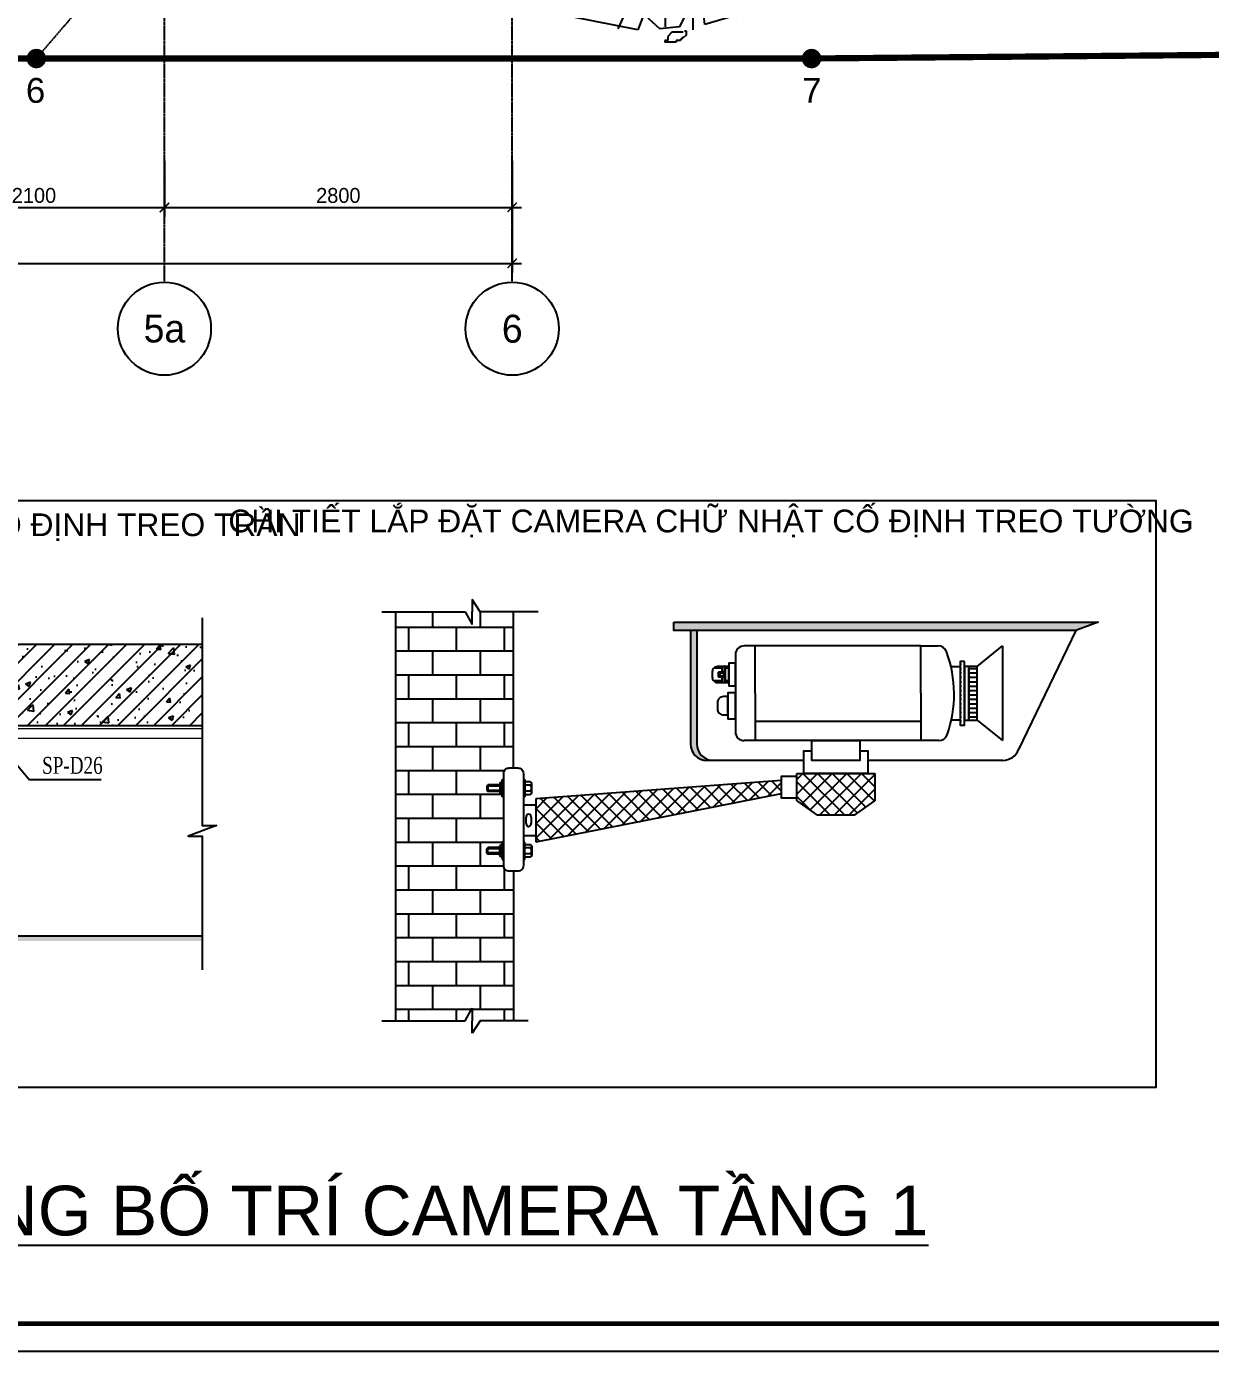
# Model space of a CAD drawing. Header units: inches. Extents: x 1721084 to 1854744, y 225101 to 488646.
# Drawn here: x 1792340 to 1801871, y 351101 to 361768 of the extents above; entities that cross this region are included whole.
import ezdxf
from ezdxf.enums import TextEntityAlignment as Align
from ezdxf.xclip import XClip

# ---------------------------------------------------------------- set-up
doc = ezdxf.new("R2010")
doc.units = ezdxf.units.IN
doc.header["$MEASUREMENT"] = 0
doc.header["$XCLIPFRAME"] = 0
for name, pattern in [('X-PL-GF$0$X-GRID-T1$0$CENTER2', [1.125, 0.75, -0.125, 0.125, -0.125]), ('X-PL-GF$0$X-PL-GF$0$DASHDOTX2', [2, 1, -0.5, 0, -0.5]), ('X-PL-GF$0$X-PL-GF$0$DASHED', [0.75, 0.5, -0.25])]:
    doc.linetypes.add(name, pattern=pattern)
for name, color, linetype in [('3', 50, 'Continuous'), ('A-ANNO-DIM 100', 252, 'Continuous'), ('CAMERA', 2, 'Continuous'), ('KT', 1, 'Continuous'), ('LINE', 1, 'Continuous'), ('PCCC', 11, 'Continuous'), ('TEXT', 9, 'Continuous'), ('VALVE', 1, 'Continuous'), ('X-PL-GF$0$X-GRID-T1$0$A-ANNO-DIM 75', 2, 'Continuous'), ('X-PL-GF$0$X-GRID-T1$0$A-GRID', 9, 'X-PL-GF$0$X-GRID-T1$0$CENTER2'), ('X-PL-GF$0$X-GRID-T1$0$A-GRID-SYMB', 5, 'Continuous'), ('X-PL-GF$0$X-PL-GF$0$A-LAND-TREE', 250, 'Continuous'), ('X-PL-GF$0$X-PL-GF$0$A-XREF', 250, 'Continuous'), ('X-PL-GF$0$X-PL-GF$0$B-RanhHienTrang', 250, 'Continuous')]:
    doc.layers.add(name, color=color, linetype=linetype)
doc.layers.add('Dim', color=7, linetype='Continuous', lineweight=15)
doc.layers.add('X-PL-GF$0$X-PL-GF$0$B-SoHieuDiem', color=250, linetype='Continuous', plot=False)
doc.layers.add('X-PL-GF$0$X-PL-GF$0$B-SoHieuDiem1', color=250, linetype='Continuous', plot=False)
doc.styles.add('1', font='vhavan.ttf')
doc.styles.add('ARIAL', font='arial.ttf')
doc.styles.add('CH', font='vntimeh.shx', dxfattribs={"width": 0.75})
doc.styles.add('X-PL-GF$0$X-GRID-T1$0$HDUNGARC', font='vn_vni.shx')
doc.styles.add('X-PL-GF$0$X-GRID-T1$0$SYMBTEXT', font='VAVON_.TTF')
doc.styles.add('X-PL-GF$0$X-PL-GF$0$VHELVEB', font='VHELVEB0.TTF')
doc.dimstyles.new('X-PL-GF$0$X-GRID-T1$0$DIM-75', dxfattribs={"dimscale": 75, "dimtxt": 1.6, "dimasz": 1, "dimexe": 1, "dimexo": 1, "dimgap": 0.5, "dimtad": 1, "dimdec": 0, "dimzin": 0, "dimdsep": 46, "dimtxsty": 'X-PL-GF$0$X-GRID-T1$0$HDUNGARC', "dimblk": 'X-PL-GF$0$X-GRID-T1$0$_ArchTick', "dimcen": 2, "dimdle": 1, "dimclrd": 256, "dimclre": 9, "dimclrt": 3, "dimadec": 0, "dimazin": 0, "dimtfac": 1, "dimtdec": 0, "dimtix": 1, "dimtmove": 2, "dimatfit": 2, "dimfxl": 1, "dimtolj": 1, "dimtzin": 0, "dimarcsym": 2})
pattern_1 = [(180, (-229870.806, 102884.97), (0, 35.370388), [169.77786, -21.222233, 3.53704, -21.222233, 3.53704, -21.222233])]

# ---------------------------------------------------------------- blocks, each defined once
blk = doc.blocks.new('X-PL-GF$0$X-GRID-T1$0$_ArchTick')
at = {"color": 0, "linetype": 'ByBlock', "const_width": 0.15}
blk.add_lwpolyline([(-0.5, -0.48), (0.5, 0.52)], dxfattribs=at)
blk = doc.blocks.new('*D257')
at = {"layer": 'Defpoints', "color": 0, "transparency": 16777216}
for p in [(20700, -3750), (22800, -3750), (22800, -4200)]:
    blk.add_point(p, dxfattribs=at)
at = {"layer": 'X-PL-GF$0$X-GRID-T1$0$A-ANNO-DIM 75', "color": 9, "lineweight": -2, "transparency": 16777216}
for p, q in [((20700, -3825), (20700, -4275)), ((22800, -3825), (22800, -4275))]:
    blk.add_line(p, q, dxfattribs=at)
at = {"layer": 'X-PL-GF$0$X-GRID-T1$0$A-ANNO-DIM 75', "lineweight": -2, "transparency": 16777216}
blk.add_line((20625, -4200), (22875, -4200), dxfattribs=at)
at = {"layer": 'X-PL-GF$0$X-GRID-T1$0$A-ANNO-DIM 75', "lineweight": -2, "transparency": 16777216, "xscale": 75, "yscale": 75, "zscale": 75, "rotation": 180}
blk.add_blockref('X-PL-GF$0$X-GRID-T1$0$_ArchTick', (20700, -4200), dxfattribs=at)
at = {"layer": 'X-PL-GF$0$X-GRID-T1$0$A-ANNO-DIM 75', "lineweight": -2, "transparency": 16777216, "xscale": 75, "yscale": 75, "zscale": 75}
blk.add_blockref('X-PL-GF$0$X-GRID-T1$0$_ArchTick', (22800, -4200), dxfattribs=at)
at = {"layer": 'X-PL-GF$0$X-GRID-T1$0$A-ANNO-DIM 75', "color": 3, "transparency": 16777216, "insert": (21750, -4103), "char_height": 120, "attachment_point": 5, "style": 'X-PL-GF$0$X-GRID-T1$0$HDUNGARC'}
blk.add_mtext('\\A1;2100', dxfattribs=at)
blk = doc.blocks.new('*D258')
at = {"layer": 'Defpoints', "color": 0, "transparency": 16777216}
for p in [(0, -3750), (25600, -3750), (25600, -4650)]:
    blk.add_point(p, dxfattribs=at)
at = {"layer": 'X-PL-GF$0$X-GRID-T1$0$A-ANNO-DIM 75', "color": 9, "lineweight": -2, "transparency": 16777216}
for p, q in [((0, -3825), (0, -4725)), ((25600, -3825), (25600, -4725))]:
    blk.add_line(p, q, dxfattribs=at)
at = {"layer": 'X-PL-GF$0$X-GRID-T1$0$A-ANNO-DIM 75', "lineweight": -2, "transparency": 16777216}
blk.add_line((-75, -4650), (25675, -4650), dxfattribs=at)
at = {"layer": 'X-PL-GF$0$X-GRID-T1$0$A-ANNO-DIM 75', "lineweight": -2, "transparency": 16777216, "xscale": 75, "yscale": 75, "zscale": 75, "rotation": 180}
blk.add_blockref('X-PL-GF$0$X-GRID-T1$0$_ArchTick', (0, -4650), dxfattribs=at)
at = {"layer": 'X-PL-GF$0$X-GRID-T1$0$A-ANNO-DIM 75', "lineweight": -2, "transparency": 16777216, "xscale": 75, "yscale": 75, "zscale": 75}
blk.add_blockref('X-PL-GF$0$X-GRID-T1$0$_ArchTick', (25600, -4650), dxfattribs=at)
at = {"layer": 'X-PL-GF$0$X-GRID-T1$0$A-ANNO-DIM 75', "color": 3, "transparency": 16777216, "insert": (12800, -4553), "char_height": 120, "attachment_point": 5, "style": 'X-PL-GF$0$X-GRID-T1$0$HDUNGARC'}
blk.add_mtext('\\A1;25600', dxfattribs=at)
blk = doc.blocks.new('X-PL-GF$0$X-GRID-T1$0$SYMB-GRID')
blk.add_circle((0, 0), 5)
at = {"color": 2, "style": 'X-PL-GF$0$X-GRID-T1$0$SYMBTEXT', "flags": 4}
blk.add_attdef('NUM', text='', height=3, dxfattribs=at).set_placement((0, 0), align=Align.MIDDLE)
blk = doc.blocks.new('*D269')
at = {"layer": 'Defpoints', "color": 0, "transparency": 16777216}
for p in [(22800, -3750), (25600, -3750), (25600, -4200)]:
    blk.add_point(p, dxfattribs=at)
at = {"layer": 'X-PL-GF$0$X-GRID-T1$0$A-ANNO-DIM 75', "color": 9, "lineweight": -2, "transparency": 16777216}
for p, q in [((22800, -3825), (22800, -4275)), ((25600, -3825), (25600, -4275))]:
    blk.add_line(p, q, dxfattribs=at)
at = {"layer": 'X-PL-GF$0$X-GRID-T1$0$A-ANNO-DIM 75', "lineweight": -2, "transparency": 16777216}
blk.add_line((22725, -4200), (25675, -4200), dxfattribs=at)
at = {"layer": 'X-PL-GF$0$X-GRID-T1$0$A-ANNO-DIM 75', "lineweight": -2, "transparency": 16777216, "xscale": 75, "yscale": 75, "zscale": 75, "rotation": 180}
blk.add_blockref('X-PL-GF$0$X-GRID-T1$0$_ArchTick', (22800, -4200), dxfattribs=at)
at = {"layer": 'X-PL-GF$0$X-GRID-T1$0$A-ANNO-DIM 75', "lineweight": -2, "transparency": 16777216, "xscale": 75, "yscale": 75, "zscale": 75}
blk.add_blockref('X-PL-GF$0$X-GRID-T1$0$_ArchTick', (25600, -4200), dxfattribs=at)
at = {"layer": 'X-PL-GF$0$X-GRID-T1$0$A-ANNO-DIM 75', "color": 3, "transparency": 16777216, "insert": (24200, -4103), "char_height": 120, "attachment_point": 5, "style": 'X-PL-GF$0$X-GRID-T1$0$HDUNGARC'}
blk.add_mtext('\\A1;2800', dxfattribs=at)
blk = doc.blocks.new('X-PL-GF$0$X-PL-GF$0$RANH DAT')
at = {"color": 4, "linetype": 'X-PL-GF$0$X-PL-GF$0$DASHED', "ltscale": 7}
blk.add_line((-17867, -102), (-5126, 14735), dxfattribs=at)
at = {"color": 20, "linetype": 'X-PL-GF$0$X-PL-GF$0$DASHDOTX2', "ltscale": 4, "const_width": 50}
blk.add_lwpolyline([(-11627, -102), (-11627, -102), (0, 0), (992, 14374), (-5111, 14734), (-10634, 15060), (-41580, 16886), (-41828, -102), (-17867, -102), (-11627, -102)], dxfattribs=at)
at = {"layer": 'X-PL-GF$0$X-PL-GF$0$B-SoHieuDiem1', "const_width": 78.4}
for points in [[(-17906, -100, 1), (-17828, -105, 1)], [(-11666, -100, 1), (-11588, -105, 1)]]:
    blk.add_lwpolyline(points, format="xyb", close=True, dxfattribs=at)
at = {"layer": 'X-PL-GF$0$X-PL-GF$0$B-SoHieuDiem', "style": 'X-PL-GF$0$X-PL-GF$0$VHELVEB'}
for s, p in [('6', (-17951, -459)), ('7', (-11702, -459))]:
    blk.add_text(s, height=200, dxfattribs=at).set_placement(p)
blk = doc.blocks.new('X-PL-GF$0$X-PL-GF$0$TREE56')
for p, q in [((-44.7, 1469.7), (-113.1, 1792.8)), ((-25.7, 1621.7), (-67.5, 1789)), ((-14.3, 1462.1), (12.3, 1808)), ((84.4, 1655.9), (145.2, 1785.2)), ((-303, 1481.1), (-424.5, 1750.9)), ((-409.3, 1674.9), (-238.4, 1747.1)), ((-94.1, 1203.6), (-306.8, 1747.1)), ((-268.8, 1519.1), (-265, 1750.9)), ((-238.4, 1747.1), (92, 1769.9)), ((92, 1769.9), (194.6, 1693.9)), ((-618.7, 1716.5), (-630.9, 1708.4)), ((-630.9, 1680), (-630.9, 1708.4)), ((-618.7, 1716.5), (-614.7, 1712.5)), ((-614.7, 1712.5), (-610.6, 1712.5)), ((-610.6, 1712.5), (-610.6, 1708.4)), ((-610.6, 1708.4), (-606.5, 1708.4)), ((-606.5, 1708.4), (-602.5, 1704.4)), ((-602.5, 1704.4), (-598.4, 1704.4)), ((-598.4, 1704.4), (-598.4, 1700.3)), ((-598.4, 1700.3), (-594.4, 1696.3)), ((-594.4, 1696.3), (-590.3, 1696.3)), ((-590.3, 1696.3), (-590.3, 1680)), ((8.5, 1329.1), (217.4, 1735.7)), ((194.6, 1693.9), (247.8, 1720.5)), ((209.8, 1481.1), (304.8, 1709.1)), ((247.8, 1720.5), (464.3, 1553.3)), ((-634.9, 1680), (-630.9, 1680)), ((-634.9, 1655.7), (-634.9, 1680)), ((-630.9, 1655.7), (-634.9, 1655.7)), ((-630.9, 1631.3), (-630.9, 1655.7)), ((-594.4, 1651.6), (-598.4, 1643.5)), ((-590.3, 1680), (-594.4, 1676)), ((-594.4, 1676), (-594.4, 1651.6)), ((-576.5, 1625.5), (-409.3, 1674.9)), ((84.4, 1458.3), (84.4, 1655.9)), ((-678.3, 1613.7), (-690.5, 1601.6)), ((-690.5, 1601.6), (-690.5, 1589.4)), ((-645.8, 1613.7), (-678.3, 1613.7)), ((-637.7, 1605.6), (-645.8, 1597.5)), ((-641.8, 1617.8), (-637.7, 1617.8)), ((-637.7, 1617.8), (-637.7, 1605.6)), ((-622.8, 1631.3), (-630.9, 1631.3)), ((-622.8, 1627.3), (-622.8, 1631.3)), ((-610.6, 1627.3), (-622.8, 1627.3)), ((-602.5, 1631.3), (-610.6, 1631.3)), ((-610.6, 1631.3), (-610.6, 1627.3)), ((-598.4, 1643.5), (-602.5, 1635.4)), ((-602.5, 1635.4), (-602.5, 1631.3)), ((-568.9, 1576.1), (-576.5, 1625.5)), ((-538.5, 1511.5), (-557.5, 1606.5)), ((-526.2, 1602.4), (-535.9, 1602.4)), ((-535.9, 1602.4), (-535.9, 1597.5)), ((-511.6, 1631.6), (-526.2, 1617)), ((-526.2, 1617), (-526.2, 1602.4)), ((-472.6, 1631.6), (-511.6, 1631.6)), ((-482.4, 1602.4), (-497, 1602.4)), ((-497, 1602.4), (-497, 1597.5)), ((-477.5, 1607.3), (-482.4, 1607.3)), ((-482.4, 1607.3), (-482.4, 1602.4)), ((-472.6, 1612.1), (-477.5, 1612.1)), ((-477.5, 1612.1), (-477.5, 1607.3)), ((-462.9, 1621.9), (-472.6, 1612.1)), ((-467.8, 1636.5), (-462.9, 1636.5)), ((-462.9, 1636.5), (-462.9, 1621.9)), ((38.9, 1405.1), (-25.7, 1621.7)), ((130, 1256.9), (422.5, 1636.9)), ((297.2, 1579.9), (376.9, 1644.5)), ((503.5, 1610.5), (491.4, 1602.4)), ((491.4, 1574), (491.4, 1602.4)), ((503.5, 1610.5), (507.6, 1606.4)), ((507.6, 1606.4), (511.7, 1606.4)), ((511.7, 1606.4), (511.7, 1602.4)), ((511.7, 1602.4), (515.7, 1602.4)), ((515.7, 1602.4), (519.8, 1598.3)), ((-690.5, 1589.4), (-698.6, 1589.4)), ((-698.6, 1589.4), (-698.6, 1585.3)), ((-666.1, 1585.3), (-698.6, 1585.3)), ((-698, 1462.1), (-648.6, 1572.3)), ((-654, 1589.4), (-666.1, 1589.4)), ((-666.1, 1589.4), (-666.1, 1585.3)), ((-654, 1593.5), (-654, 1589.4)), ((-649.9, 1593.5), (-654, 1593.5)), ((-649.9, 1597.5), (-649.9, 1593.5)), ((-645.8, 1597.5), (-649.9, 1597.5)), ((-648.6, 1572.3), (-595.5, 1545.7)), ((-595.5, 1545.7), (-568.9, 1576.1)), ((-497, 1597.5), (-535.9, 1597.5)), ((107.2, 1344.3), (403.5, 1560.9)), ((232.6, 1530.5), (297.2, 1579.9)), ((487.3, 1574), (491.4, 1574)), ((487.3, 1549.6), (487.3, 1574)), ((519.8, 1598.3), (523.8, 1598.3)), ((523.8, 1598.3), (523.8, 1594.2)), ((523.8, 1594.2), (527.9, 1590.2)), ((527.9, 1590.2), (531.9, 1590.2)), ((531.9, 1574), (527.9, 1569.9)), ((527.9, 1569.9), (527.9, 1545.6)), ((531.9, 1590.2), (531.9, 1574)), ((-530.9, 1253.1), (-751.2, 1522.9)), ((-447.3, 1313.9), (-538.5, 1511.5)), ((-215.6, 1268.3), (-268.8, 1519.1)), ((464.3, 1553.3), (445.3, 1507.7)), ((491.4, 1549.6), (487.3, 1549.6)), ((491.4, 1525.3), (491.4, 1549.6)), ((499.5, 1525.3), (491.4, 1525.3)), ((499.5, 1521.2), (499.5, 1525.3)), ((511.7, 1521.2), (499.5, 1521.2)), ((511.7, 1525.3), (511.7, 1521.2)), ((519.8, 1525.3), (511.7, 1525.3)), ((523.8, 1537.4), (519.8, 1529.3)), ((519.8, 1529.3), (519.8, 1525.3)), ((527.9, 1545.6), (523.8, 1537.4)), ((550.5, 1530.5), (535.9, 1515.9)), ((535.9, 1515.9), (535.9, 1501.3)), ((589.4, 1530.5), (550.5, 1530.5)), ((584.6, 1511.1), (584.6, 1506.2)), ((589.4, 1511.1), (584.6, 1511.1)), ((599.2, 1520.8), (589.4, 1511.1)), ((594.3, 1535.4), (599.2, 1535.4)), ((599.2, 1535.4), (599.2, 1520.8)), ((-246, 1408.9), (-303, 1481.1)), ((-6.7, 1401.3), (-44.7, 1469.7)), ((152.8, 1378.5), (209.8, 1481.1)), ((445.3, 1507.7), (475.7, 1465.9)), ((475.7, 1465.9), (551.6, 1477.3)), ((526.2, 1501.3), (526.2, 1496.5)), ((535.9, 1501.3), (526.2, 1501.3)), ((565.1, 1496.5), (526.2, 1496.5)), ((551.6, 1477.3), (582, 1405.1)), ((565.1, 1501.3), (565.1, 1496.5)), ((579.7, 1501.3), (565.1, 1501.3)), ((579.7, 1506.2), (579.7, 1501.3)), ((584.6, 1506.2), (579.7, 1506.2)), ((-819.6, 1363.3), (-698, 1462.1)), ((-2.9, 1306.3), (-14.3, 1462.1)), ((502, 1451), (487.4, 1441.2)), ((487.4, 1407.1), (487.4, 1441.2)), ((502, 1451), (506.8, 1446.1)), ((506.8, 1446.1), (511.7, 1446.1)), ((511.7, 1446.1), (511.7, 1441.2)), ((511.7, 1441.2), (516.6, 1441.2)), ((516.6, 1441.2), (521.4, 1436.4)), ((521.4, 1436.4), (526.3, 1436.4)), ((526.3, 1436.4), (526.3, 1431.5)), ((526.3, 1431.5), (531.2, 1426.6)), ((531.2, 1426.6), (536, 1426.6)), ((536, 1426.6), (536, 1407.1)), ((-10.5, 1123.8), (130, 1397.5)), ((482.5, 1407.1), (487.4, 1407.1)), ((482.5, 1377.9), (482.5, 1407.1)), ((487.4, 1377.9), (482.5, 1377.9)), ((487.4, 1348.7), (487.4, 1377.9)), ((531.2, 1373.1), (526.3, 1363.3)), ((536, 1407.1), (531.2, 1402.3)), ((531.2, 1402.3), (531.2, 1373.1)), ((582, 1405.1), (677, 1260.7)), ((-891.7, 1222.6), (-819.6, 1363.3)), ((-276.4, 1310.1), (-299.2, 1367.1)), ((-40.9, 1165.6), (8.5, 1329.1)), ((-29.5, 1184.6), (107.2, 1344.3)), ((497.1, 1348.7), (487.4, 1348.7)), ((497.1, 1343.8), (497.1, 1348.7)), ((511.7, 1343.8), (497.1, 1343.8)), ((511.7, 1348.7), (511.7, 1343.8)), ((521.4, 1348.7), (511.7, 1348.7)), ((526.3, 1363.3), (521.4, 1353.6)), ((521.4, 1353.6), (521.4, 1348.7)), ((-641, 1123.8), (-891.7, 1310.1)), ((-371.4, 1074.4), (-447.3, 1313.9)), ((-215.6, 1256.9), (-276.4, 1310.1)), ((365.5, 1112.4), (665.6, 1302.5)), ((-785.4, 1192.2), (-922.1, 1253.1)), ((-401.7, 1154.2), (-530.9, 1253.1)), ((-147.3, 1150.4), (-215.6, 1268.3)), ((4.7, 1158), (130, 1256.9)), ((677, 1260.7), (707.4, 1237.8)), ((696, 1241.6), (680.8, 1207.4)), ((-796.8, 1112.4), (-933.5, 1196)), ((-876.5, 1192.2), (-891.7, 1222.6)), ((-887.9, 1158), (-876.5, 1192.2)), ((-724.6, 1173.2), (-785.4, 1192.2)), ((680.8, 1207.4), (726.4, 1161.8)), ((-929.7, 1142.8), (-887.9, 1158)), ((-341, 1127.6), (-401.7, 1154.2)), ((-162.4, 990.8), (-40.9, 1165.6)), ((-128.3, 1116.2), (-147.3, 1150.4)), ((726.4, 1161.8), (756.8, 945.2)), ((-925.9, 1074.4), (-929.7, 1142.8)), ((-504.3, 1013.6), (-796.8, 1112.4)), ((-557.5, 1002.2), (-641, 1123.8)), ((-268.8, 979.4), (-341, 1127.6)), ((-162.4, 933.8), (-10.5, 1123.8)), ((19.9, 952.8), (365.5, 1112.4)), ((-971.5, 888.2), (-925.9, 1074.4)), ((-906.9, 1047.8), (-971.5, 1055.4)), ((-751.2, 1063), (-891.7, 1013.6)), ((-303, 968), (-371.4, 1074.4)), ((437.7, 1089.6), (502.3, 1055.4)), ((502.3, 1055.4), (760.6, 1078.2)), ((-891.7, 1013.6), (-963.9, 1002.2)), ((-656.2, 1047.8), (-906.9, 1047.8)), ((-428.3, 960.4), (-504.3, 1013.6)), ((-553.7, 956.6), (-557.5, 1002.2)), ((80.6, 964.2), (145.2, 952.8)), ((585.8, 926.2), (775.7, 964.2)), ((-618.3, 895.8), (-979.1, 914.8)), ((-56.1, 819.8), (-40.9, 914.8)), ((-40.9, 914.8), (19.9, 952.8)), ((145.2, 952.8), (145.2, 899.6)), ((521.3, 892), (585.8, 926.2)), ((756.8, 945.2), (756.8, 888.2)), ((-937.3, 724.8), (-971.5, 888.2)), ((-212.2, 869.6), (-185.6, 831.6)), ((145.2, 899.6), (206, 911)), ((206, 911), (551.6, 880.6)), ((338.9, 888.2), (376.9, 842.6)), ((551.6, 880.6), (779.5, 838.8)), ((756.8, 888.2), (730.2, 861.6)), ((-675.2, 861.6), (-971.5, 762.8)), ((-785.4, 823.6), (-831, 778)), ((-185.6, 831.6), (-159, 846.8)), ((-159, 846.8), (-159, 793.5)), ((376.9, 842.6), (753, 770.4)), ((730.2, 861.6), (745.4, 812.2)), ((-831, 778), (-956.3, 667.7)), ((-159, 793.5), (-181.8, 782.1)), ((-181.8, 782.1), (-166.6, 744.1)), ((-132.1, 781.8), (-147.3, 732.4)), ((764.4, 812.2), (699.8, 606.9)), ((745.4, 812.2), (764.4, 812.2)), ((-166.6, 744.1), (-128.6, 744.1)), ((-128.6, 744.1), (-159, 717.5)), ((-937.3, 667.7), (-937.3, 724.8)), ((-159, 717.5), (-181.8, 687.1)), ((-181.8, 687.1), (-162.8, 671.9)), ((-143.5, 686.7), (-135.9, 641.1)), ((-910.7, 663.9), (-937.3, 667.7)), ((-880.3, 656.3), (-910.7, 663.9)), ((-876.5, 606.9), (-880.3, 656.3)), ((-652.4, 648.7), (-831, 591.7)), ((-546.1, 652.5), (-652.4, 648.7)), ((-511.9, 675.3), (-568.9, 367.5)), ((-162.8, 671.9), (-140, 671.9)), ((-135.9, 641.1), (-71.3, 652.5)), ((-71.3, 652.5), (-105.5, 629.7)), ((-90.3, 641.1), (-52.3, 378.9)), ((-14.3, 629.7), (50.3, 652.5)), ((50.3, 652.5), (646.6, 466.3)), ((-986.1, 570.7), (-986.1, 595.1)), ((-986.1, 595.1), (-982, 595.1)), ((-969.8, 631.6), (-982, 623.5)), ((-982, 595.1), (-982, 623.5)), ((-969.8, 631.6), (-965.8, 627.5)), ((-965.8, 627.5), (-961.7, 627.5)), ((-961.7, 627.5), (-961.7, 623.5)), ((-961.7, 623.5), (-957.7, 623.5)), ((-957.7, 623.5), (-953.6, 619.4)), ((-953.6, 619.4), (-949.6, 619.4)), ((-949.6, 619.4), (-949.6, 615.3)), ((-949.6, 615.3), (-945.5, 611.3)), ((-945.5, 611.3), (-941.5, 611.3)), ((-941.5, 595.1), (-945.5, 591)), ((-941.5, 611.3), (-941.5, 595.1)), ((-903.1, 542.3), (-876.5, 606.9)), ((-105.5, 629.7), (-63.7, 375.1)), ((-71.3, 557.5), (-71.3, 622.1)), ((-71.3, 622.1), (-33.3, 618.3)), ((-33.3, 618.3), (92, 458.7)), ((-33.3, 614.5), (-6.7, 546.1)), ((699.8, 606.9), (654.2, 591.7)), ((-982, 570.7), (-986.1, 570.7)), ((-982, 546.4), (-982, 570.7)), ((-949.6, 558.5), (-953.6, 550.4)), ((-953.6, 550.4), (-953.6, 546.4)), ((-945.5, 566.6), (-949.6, 558.5)), ((-945.5, 591), (-945.5, 566.6)), ((-831, 591.7), (-918.3, 557.5)), ((654.2, 591.7), (639, 546.1)), ((702.5, 562.3), (694.4, 562.3)), ((694.4, 562.3), (694.4, 558.3)), ((726.9, 558.3), (694.4, 558.3)), ((714.7, 586.7), (702.5, 574.5)), ((702.5, 574.5), (702.5, 562.3)), ((747.1, 586.7), (714.7, 586.7)), ((739, 562.3), (726.9, 562.3)), ((726.9, 562.3), (726.9, 558.3)), ((743.1, 566.4), (739, 566.4)), ((739, 566.4), (739, 562.3)), ((747.1, 570.5), (743.1, 570.5)), ((743.1, 570.5), (743.1, 566.4)), ((755.3, 578.6), (747.1, 570.5)), ((751.2, 590.7), (755.3, 590.7)), ((755.3, 590.7), (755.3, 578.6)), ((-973.9, 546.4), (-982, 546.4)), ((-973.9, 542.3), (-973.9, 546.4)), ((-961.7, 542.3), (-973.9, 542.3)), ((-953.6, 546.4), (-961.7, 546.4)), ((-961.7, 546.4), (-961.7, 542.3)), ((-823.4, 447.3), (-903.1, 542.3)), ((-538.5, 530.9), (-720.8, 280.1)), ((-6.7, 546.1), (73.1, 348.5)), ((392.1, 546.1), (384.5, 508.1)), ((384.5, 508.1), (452.9, 458.7)), ((684.6, 523.3), (540.2, 356.1)), ((639, 546.1), (684.6, 523.3)), ((92, 458.7), (160.4, 409.3)), ((452.9, 458.7), (578.2, 321.9)), ((-781.6, 344.7), (-823.4, 447.3)), ((-591.7, 447.3), (-815.8, 268.7)), ((-63.7, 375.1), (-215.6, 40.6)), ((-52.3, 378.9), (-52.3, 48.2)), ((130, 405.5), (156.6, 196.5)), ((160.4, 409.3), (392.1, 185)), ((-679, 272.5), (-781.6, 344.7)), ((46.5, 325.7), (42.7, 36.8)), ((73.1, 344.7), (46.5, 325.7)), ((73.1, 348.5), (164.2, 86.2)), ((540.2, 356.1), (502.3, 283.9)), ((502.3, 283.9), (403.5, 207.9)), ((361.7, 238.3), (342.7, 200.3)), ((403.5, 207.9), (361.7, 238.3)), ((156.6, 196.5), (221.2, 78.6)), ((342.7, 200.3), (346.5, 169.8)), ((-375.2, 82.4), (-477.7, 162.2)), ((346.5, 169.8), (342.7, 131.8)), ((-124.5, 97.6), (-147.3, 36.8)), ((-109.3, 74.8), (-124.5, 97.6)), ((61.7, 131.8), (12.3, 78.6)), ((84.4, 112.8), (61.7, 131.8)), ((80.6, 86.2), (99.6, 101.4)), ((342.7, 131.8), (84.4, 55.8)), ((99.6, 101.4), (84.4, 112.8)), ((-147.3, 36.8), (-375.2, 82.4)), ((-71.3, 40.6), (-109.3, 74.8)), ((-2.9, 48.2), (-71.3, 40.6)), ((12.3, 78.6), (-2.9, 48.2)), ((84.4, 55.8), (80.6, 86.2)), ((-53.5, 0), (-53.5, -4.9)), ((-43.8, 0), (-53.5, 0)), ((-29.2, 29.2), (-43.8, 14.6)), ((-43.8, 14.6), (-43.8, 0)), ((9.7, 29.2), (-29.2, 29.2)), ((-14.6, 0), (-14.6, -4.9)), ((0, 0), (-14.6, 0)), ((0, 4.9), (0, 0)), ((4.9, 4.9), (0, 4.9)), ((4.9, 9.7), (4.9, 4.9)), ((9.7, 9.7), (4.9, 9.7)), ((19.5, 19.5), (9.7, 9.7)), ((14.6, 34.1), (19.5, 34.1)), ((19.5, 34.1), (19.5, 19.5)), ((-14.6, -4.9), (-53.5, -4.9))]:
    blk.add_line(p, q)
for points in [[(-166.2, 895.8, 16, 16, 0), (-177.6, 1017.4, 16, 16, 0), (-139.7, 1085.8, 16, 12.8, 0), (-116.9, 1146.6, 12.8, 9.6, 0), (-101.7, 1196, 9.6, 9.6, 0), (-86.5, 1279.7, 9.6, 9.6, 0)], [(-204.2, 861.6, 16, 16, 0), (-272.6, 956.6, 16, 16, 0), (-223.2, 952.8, 16, 16, 0), (-200.4, 918.6, 16, 16, 0), (-219.4, 895.8, 16, 16, 0), (-234.6, 937.6, 16, 16, 0), (-299.2, 994.6, 9.6, 9.6, 0), (-386.6, 968, 16, 16, 0), (-462.5, 933.8, 22.4, 22.4, 0), (-546.1, 945.2, 22.4, 22.4, 0), (-565.1, 933.8, 12.8, 12.8, 0), (-648.6, 869.2, 12.8, 12.8, 0), (-686.6, 865.4, 12.8, 12.8, 0), (-793, 854, 12.8, 12.8, 0), (-868.9, 865.4, 12.8, 12.8, 0), (-918.3, 876.8, 12.8, 12.8, 0), (-941.1, 861.6, 12.8, 12.8, 0), (-906.9, 861.6, 12.8, 12.8, 0), (-925.9, 823.6, 12.8, 12.8, 0)], [(-170, 869.2, 22.4, 22.4, 0), (-261.2, 827.4, 22.4, 22.4, 0), (-276.4, 842.6, 9.6, 9.6, 0), (-382.8, 812.2, 9.6, 9.6, 0), (-375.2, 781.8, 9.6, 9.6, 0), (-348.6, 740, 9.6, 9.6, 0), (-360, 705.7, 9.6, 9.6, 0), (-375.2, 701.9, 9.6, 9.6, 0), (-382.8, 690.5, 9.6, 9.6, 0), (-420.7, 728.6, 9.6, 9.6, 0), (-606.9, 637.3, 9.6, 9.6, 0), (-736, 591.7, 9.6, 9.6, 0), (-831, 519.5, 9.6, 9.6, 0), (-895.5, 500.5, 9.6, 9.6, 0)], [(-169.9, 873, 16, 16, 0), (-112.9, 751.4, 16, 16, 0), (-74.9, 774.2, 16, 16, 0), (-37, 778, 16, 16, 0), (-21.8, 755.2, 1.28, 1.28, 0)], [(-44.7, 781.8, 19.2, 19.2, 0), (-52.3, 842.6, 19.2, 12.8, 0), (-37.1, 899.6, 12.8, 12.8, 0)], [(-135.9, 701.9, 25.6, 25.6, 0), (-86.5, 679.1, 25.6, 25.6, 0), (-90.3, 622.1, 25.6, 25.6, 0), (-78.9, 542.3, 25.6, 19.2, 0), (-67.5, 451.1, 19.2, 19.2, 0)], [(-713.2, 599.3, 9.6, 9.6, 0), (-713.2, 553.7, 9.6, 9.6, 0), (-758.8, 504.3, 9.6, 6.4, 0), (-800.6, 420.7, 6.4, 6.4, 0), (-831, 371.3, 6.4, 6.4, 0)]]:
    blk.add_lwpolyline(points, format="xyseb")
for points, const_width in [([(-204.2, 884.4), (-181.4, 941.4), (-181.4, 892), (-189, 880.6)], 12.8), ([(-217.8, 867.6), (-266.2, 846.6), (-238.4, 878.1)], 12.8), ([(-210.4, 836.4), (-142, 707.2)], 25.6), ([(-185.2, 850.2), (-120.7, 721), (-177.6, 690.5)], 25.6), ([(-116.9, 781.8), (-59.9, 797)], 12.8), ([(-75.1, 633.5), (-25.7, 641.1), (46.5, 652.5)], 19.2)]:
    blk.add_lwpolyline(points, dxfattribs=dict(const_width=const_width))
for centre, radius in [((-8.4, 920.7), 15.3), ((-357.1, 798.2), 11.7), ((-505.5, 653.4), 11.7), ((54.7, 638.5), 11.7)]:
    blk.add_circle(centre, radius)
for centre, radius, start, end in [((1208.5, 725.9), 898.1, 129.3545, 152.6092), ((391.9, 1560.9), 467.6, 262.5537, 314.3375), ((889.4, 1892.1), 882.6, 248.5622, 262.3516), ((918.2, 1140.5), 550.5, 215.15, 249.1841), ((485.2, -585.9), 1117.4, 77.3352, 91.8505), ((1002.4, 2007.3), 1812.8, 242.8644, 255.3539)]:
    blk.add_arc(centre, radius, start, end)
blk = doc.blocks.new('I.A.M TITLEBLOCK - A2 -H')
at = {"const_width": 0.5}
blk.add_lwpolyline([(5, 3), (592, 3), (590, 417), (5, 417)], close=True, dxfattribs=at)
at = {"layer": 'Defpoints'}
blk.add_lwpolyline([(0, 420), (594, 420), (594, 0), (0, 0)], close=True, dxfattribs=at)
blk = doc.blocks.new('CTLD CAMERA')
at = {"layer": 'CAMERA'}
h = blk.add_hatch(dxfattribs=at)
h.set_pattern_fill('ACAD_ISO05W100', color=8, scale=7.074078, style=0)
h.set_pattern_definition(pattern_1)
h.paths.add_polyline_path([(-285662.5, 101001.1), (-285696.7, 101001.1), (-285696.7, 100489.5), (-285662.5, 100489.5)])
h = blk.add_hatch(dxfattribs=at)
h.set_pattern_fill('ACAD_ISO05W100', color=8, scale=7.074078, style=0)
h.set_pattern_definition(pattern_1)
h.paths.add_polyline_path([(-285627.4, 100961.5), (-285559.2, 100961.5), (-285559.2, 100529.1), (-285627.4, 100529.1)])
at = {"layer": 'Dim'}
h = blk.add_hatch(color=11, dxfattribs=at)
h.paths.add_polyline_path([(-295314.4, 98793.4), (-297214, 98793.4), (-297214, 98750.7), (-295317.4, 98750.7)])
edge = h.paths.add_edge_path()
edge.add_line((-294417.4, 98793.4), (-294885.3, 98793.4))
edge.add_spline(control_points=[(-294885.3, 98793.4), (-294886, 98780.3), (-294881.9, 98765.5), (-294877.9, 98750.7)], knot_values=[2680.1605807, 2680.1605807, 2680.1605807, 2680.1605807, 2821.4574972, 2821.4574972, 2821.4574972, 2821.4574972], degree=3, periodic=0)
edge.add_line((-294877.9, 98750.7), (-294420.5, 98750.7))
edge.add_line((-294420.5, 98750.7), (-294417.4, 98793.4))
edge = h.paths.add_edge_path()
edge.add_line((-294987.4, 98793.4), (-295298.4, 98793.4))
edge.add_line((-295298.4, 98793.4), (-295295.4, 98750.7))
edge.add_line((-295295.4, 98750.7), (-294980, 98750.7))
edge.add_spline(control_points=[(-294980, 98750.7), (-294984, 98765.5), (-294988, 98780.3), (-294987.4, 98793.4)], knot_values=[2680.1605807, 2680.1605807, 2680.1605807, 2680.1605807, 2821.4574972, 2821.4574972, 2821.4574972, 2821.4574972], degree=3, periodic=0)
h.paths.add_polyline_path([(-291797.8, 98793.4), (-294401.5, 98793.4), (-294398.5, 98750.7), (-291797.8, 98750.7)])
at = {"layer": 'LINE'}
h = blk.add_hatch(dxfattribs=at)
h.set_pattern_fill('BRICK', color=25, scale=769.291327, style=0)
h.set_pattern_definition([(0, (-346097.02, 102297.6), (0, 192.3228), []), (90, (-346097.02, 102297.6), (-384.6457, 2e-14), [192.3228, -192.3228]), (90, (-345904.7, 102297.6), (-384.6457, 2e-14), [-192.3228, 192.3228])])
h.paths.add_polyline_path([(-290238.7, 98109), (-289682.9, 98109), (-289626.3, 98209.8), (-289626.3, 98109), (-289626.3, 98008.2), (-289562.4, 98109), (-289292.5, 98109), (-289292.5, 99313.4), (-289327.2, 99313.4, -0.4142136), (-289371.6, 99357.8), (-289371.6, 99408.1), (-289383.3, 99408.1), (-289383.3, 99426.5), (-289388.6, 99426.5, -0.4181193), (-289402.2, 99439.9), (-289402.2, 99450.9), (-289499.6, 99450.9), (-289508.3, 99459.6), (-289508.3, 99494.2), (-289499.6, 99502.8), (-289402.2, 99502.8), (-289402.2, 99513.8, -0.4180138), (-289388.6, 99527.2), (-289383.3, 99527.2), (-289383.3, 99545.7), (-289371.6, 99545.7), (-289371.6, 99912.2), (-289383.3, 99912.2), (-289383.3, 99930.6), (-289388.6, 99930.6, -0.4181014), (-289402.2, 99944.1), (-289402.2, 99955), (-289499.6, 99955), (-289508.3, 99963.7), (-289508.3, 99998.3), (-289499.6, 100007), (-289402.2, 100007), (-289402.2, 100017.9, -0.4180138), (-289388.6, 100031.3), (-289383.3, 100031.3), (-289383.3, 100049.8), (-289371.6, 100049.8), (-289371.6, 100100.1, -0.4142136), (-289327.2, 100144.5), (-289292.5, 100144.5), (-289292.5, 101400.4), (-289562.4, 101400.4), (-289626.3, 101501.2), (-289626.3, 101400.4), (-289626.3, 101299.6), (-289682.9, 101400.4), (-290238.7, 101400.4)])
h = blk.add_hatch(color=72, dxfattribs=at)
h.set_gradient(color1=(83, 217, 38), one_color=1, tint=1)
h.paths.add_polyline_path([(-288003.1, 101317.2), (-288003.1, 101251.8), (-284766.5, 101251.8), (-284585.9, 101317.2)])
h.paths.add_polyline_path([(-287817.5, 101251.8), (-287869, 101251.8), (-287869, 100338.3, 0.4142136), (-287735.9, 100205.1), (-287684.4, 100205.1, -0.4142136), (-287817.5, 100338.3)])
h = blk.add_hatch(dxfattribs=at)
h.set_pattern_fill('AR-CONC', color=25, scale=56.587295, style=0)
h.set_pattern_definition([(50, (-409762.43, 108117.12), (405.8781, -35.5097), [42.4405, -466.8452]), (355, (-409762.43, 108117.1), (-78.5156, 425.6452), [33.9524, -373.4761]), (100.4514, (-409728.6, 108114.16), (327.3628, 390.1352), [36.0688, -396.7574]), (46.1842, (-409762.43, 108230.3), (603.9228, -93.6627), [63.6607, -700.2678]), (96.6356, (-409712.1, 108222.5), (528.9003, 551.227), [54.1033, -595.136]), (351.1842, (-409762.4, 108230.3), (528.9, 551.2274), [50.9286, -560.2142]), (21, (-409705.84, 108202), (337.7736, -227.8311), [42.4405, -466.8452]), (326, (-409705.84, 108202), (137.6856, 410.3428), [33.9524, -373.4761]), (71.4514, (-409677.7, 108183), (475.4593, 182.5113), [36.0688, -396.7574]), (37.5, (-409762.43, 108117.12), (6.88093, 188.37563), [0, -368.94916, 0, -379.13487, 0, -374.89083]), (7.5, (-409762.43, 108117.12), (148.86393, 223.18692), [0, -216.16347, 0, -360.46107, 0, -142.8829]), (327.5, (-409888.62, 108117.12), (302.07568, -12.7632), [0, -141.46824, 0, -441.3809, 0, -585.6785]), (317.5, (-409945.2, 108117.12), (330.0093, 56.6467), [0, -183.9087, 0, -293.1222, 0, -415.9166])])
h.paths.add_polyline_path([(-291797.8, 100483.3), (-291797.8, 101140.8), (-297214, 101140.8), (-297214, 100483.3)])
h = blk.add_hatch(dxfattribs=at)
h.set_pattern_fill('ANSI31', color=8, scale=820.515774, style=0)
h.set_pattern_definition([(45, (-409762.43, 108117.12), (-72.52403, 72.52403), [])])
h.paths.add_polyline_path([(-297214, 101140.8), (-297214, 100483.3), (-291797.8, 100483.3), (-291797.8, 101140.8)])
h = blk.add_hatch(dxfattribs=at)
h.set_pattern_fill('NET', color=25, scale=665.73288, angle=45, style=0)
h.set_pattern_definition([(45, (-339294.86, 102141.67), (-58.84303, 58.84303), []), (135, (-339294.86, 102141.67), (-58.84303, -58.84303), [])])
h.paths.add_polyline_path([(-287011.9, 100100.1), (-287011.9, 99878.9), (-286847.7, 99762.7), (-286547.4, 99762.7), (-286383.2, 99878.9), (-286383.2, 100100.1)])
h = blk.add_hatch(dxfattribs=at)
h.set_pattern_fill('NET', color=25, scale=665.73288, angle=45, style=0)
h.set_pattern_definition([(45, (-459775.52, 106505.98), (-58.84303, 58.84303), []), (135, (-459775.52, 106505.98), (-58.84303, -58.84303), [])])
h.paths.add_polyline_path([(-289113.2, 99895.7), (-289113.2, 99546), (-287137.3, 99934.9), (-287137.3, 100044.1)])
at = {"color": 7}
for p, q in [((-289508.3, 99998.3), (-289499.6, 100007)), ((-289508.3, 99998.3), (-289508.3, 99963.7)), ((-289508.3, 99963.7), (-289499.6, 99955)), ((-289402.2, 100007), (-289499.6, 100007)), ((-289402.2, 99955), (-289499.6, 99955)), ((-289383.3, 99912.2), (-289383.3, 100049.8)), ((-289383.3, 100049.8), (-289371.6, 100049.8)), ((-289213.4, 100049.8), (-289201.7, 100049.8)), ((-289201.7, 100049.8), (-289201.7, 99912.2)), ((-289371.6, 99912.2), (-289383.3, 99912.2)), ((-289201.7, 99912.2), (-289213.4, 99912.2)), ((-289383.3, 99545.7), (-289383.3, 99408.1)), ((-289371.6, 99545.7), (-289383.3, 99545.7)), ((-289201.7, 99545.7), (-289213.4, 99545.7)), ((-289201.7, 99408.1), (-289201.7, 99545.7)), ((-289508.3, 99494.2), (-289499.6, 99502.8)), ((-289508.3, 99459.6), (-289508.3, 99494.2)), ((-289508.3, 99459.6), (-289499.6, 99450.9)), ((-289402.2, 99502.8), (-289499.6, 99502.8)), ((-289402.2, 99450.9), (-289499.6, 99450.9)), ((-289383.3, 99408.1), (-289371.6, 99408.1)), ((-289213.4, 99408.1), (-289201.7, 99408.1))]:
    blk.add_line(p, q, dxfattribs=at)
for p, q in [((-289402.2, 99998.3), (-289508.3, 99998.3)), ((-289402.2, 99963.7), (-289508.3, 99963.7)), ((-289499.6, 100007), (-289499.6, 99955)), ((-289402.2, 99494.2), (-289508.3, 99494.2)), ((-289402.2, 99459.6), (-289508.3, 99459.6)), ((-289499.6, 99450.9), (-289499.6, 99502.8))]:
    blk.add_line(p, q)
at = {"layer": '3'}
blk.add_line((-294885.3, 98793.4), (-291797.8, 98793.4), dxfattribs=at)
at = {"layer": 'Dim'}
for p, q in [((-297214, 100460.5), (-291797.8, 100460.5)), ((-294877.9, 100382.9), (-291797.8, 100382.9))]:
    blk.add_line(p, q, dxfattribs=at)
at = {"layer": 'LINE', "color": 7}
for p, q in [((-289562.4, 101400.4), (-289626.3, 101501.2)), ((-289626.3, 101501.2), (-289626.3, 101400.4)), ((-290353.2, 101400.4), (-289682.9, 101400.4)), ((-290238.7, 98109), (-290238.7, 101400.4)), ((-289682.9, 101400.4), (-289626.3, 101299.6)), ((-289626.3, 101299.6), (-289626.3, 101400.4)), ((-289092.9, 101400.4), (-289562.4, 101400.4)), ((-289292.5, 100144.5), (-289292.5, 101400.4)), ((-297214, 101140.8), (-291797.8, 101140.8)), ((-291797.8, 100483.3), (-297214, 100483.3)), ((-287011.9, 99878.9), (-287011.9, 100100.1)), ((-287011.9, 100100.1), (-286383.2, 100100.1)), ((-286383.2, 100100.1), (-286383.2, 99878.9)), ((-287137.3, 100044.1), (-289113.2, 99895.7)), ((-287137.3, 99934.9), (-289113.2, 99546)), ((-289113.2, 99895.7), (-289113.2, 99546)), ((-287011.9, 99878.9), (-286847.7, 99762.7)), ((-286547.4, 99762.7), (-286383.2, 99878.9)), ((-289113.2, 99843.7), (-289213.4, 99843.7)), ((-286547.4, 99762.7), (-286847.7, 99762.7)), ((-289113.2, 99597.1), (-289213.4, 99597.1)), ((-289292.5, 99313.4), (-289292.5, 98109)), ((-289682.9, 98109), (-289626.3, 98209.8)), ((-289626.3, 98209.8), (-289626.3, 98109)), ((-290353.2, 98109), (-289682.9, 98109)), ((-289626.3, 98008.2), (-289626.3, 98109)), ((-289562.4, 98109), (-289626.3, 98008.2)), ((-289173.4, 98109), (-289562.4, 98109))]:
    blk.add_line(p, q, dxfattribs=at)
at = {"layer": 'LINE'}
for p, q in [((-287869, 101251.8), (-287869, 100338.3)), ((-287817.5, 101251.8), (-287817.5, 100338.3)), ((-284766.5, 101251.8), (-285227.5, 100292.5)), ((-286012.5, 101126.7), (-287435.6, 101126.7)), ((-287346.8, 100745.3), (-287346.8, 101126.7)), ((-286012.5, 100745.3), (-286012.5, 101126.7)), ((-286012.5, 101126.7), (-285873.8, 101126.7)), ((-285559.2, 100961.5), (-285355.7, 101126.7)), ((-285355.7, 101126.7), (-285355.7, 100363.9)), ((-287506.4, 101056), (-287506.4, 100424.9)), ((-287346.8, 100745.3), (-287346.8, 100363.9)), ((-286012.5, 100745.3), (-286012.5, 100363.9)), ((-286012.5, 100517.8), (-287346.8, 100517.8)), ((-285559.2, 100529.1), (-285355.7, 100363.9)), ((-286012.5, 100363.9), (-287435.6, 100363.9)), ((-285869.7, 100363.9), (-286012.5, 100363.9)), ((-286955.8, 100205.1), (-287735.9, 100205.1)), ((-285352.6, 100205.1), (-286439.3, 100205.1)), ((-289213.4, 99841.4), (-289213.4, 99584.8))]:
    blk.add_line(p, q, dxfattribs=at)
at = {"layer": 'LINE', "color": 8}
for p, q in [((-287616.4, 100947.4), (-287680.5, 100947.4)), ((-287616.4, 100959.9), (-287616.4, 100914.1)), ((-287597.5, 100959.9), (-287597.5, 100914.1)), ((-287588.3, 100959.9), (-287588.3, 100832.4)), ((-287558.9, 100947.4), (-287588.3, 100947.4)), ((-287616.4, 100844.9), (-287680.5, 100844.9)), ((-287616.4, 100877.6), (-287616.4, 100832.4)), ((-287597.5, 100877.6), (-287597.5, 100832.4)), ((-287558.9, 100844.9), (-287588.3, 100844.9))]:
    blk.add_line(p, q, dxfattribs=at)
at = {"layer": 'LINE', "color": 37}
for p in [(-293469.1, 100382.9), (-292610.8, 100047.9)]:
    blk.add_line(p, (-293187.8, 100047.9), dxfattribs=at)
at = {"layer": 'LINE', "color": 7}
for points in [[(-291797.8, 101351.6), (-291797.8, 99681.4), (-291684.4, 99681.4), (-291911.1, 99596.2), (-291797.8, 99596.2), (-291797.8, 98517.7)], [(-286504.8, 100282.3), (-286439.3, 100282.3), (-286439.3, 100100.1), (-286955.8, 100100.1), (-286955.8, 100282.3), (-286890.2, 100282.3)]]:
    blk.add_lwpolyline(points, dxfattribs=at)
at = {"layer": 'LINE'}
for points in [[(-288003.1, 101317.2), (-284585.9, 101317.2), (-284766.5, 101251.8), (-288003.1, 101251.8)], [(-287506.4, 100987.1), (-287558.9, 100987.1), (-287558.9, 100805.2), (-287506.4, 100805.2)], [(-285662.5, 101001.1), (-285696.7, 101001.1), (-285696.7, 100489.5), (-285662.5, 100489.5)], [(-285627.4, 100961.5), (-285662.5, 100961.5), (-285662.5, 100529.1), (-285627.4, 100529.1)], [(-285559.2, 100961.5), (-285627.4, 100961.5), (-285627.4, 100529.1), (-285559.2, 100529.1)], [(-287506.4, 100749.8), (-287567.1, 100749.8), (-287567.1, 100539.6), (-287506.4, 100539.6)], [(-286890.2, 100363.9), (-286504.8, 100363.9), (-286504.8, 100205.1), (-286890.2, 100205.1)]]:
    blk.add_lwpolyline(points, close=True, dxfattribs=at)
for points in [[(-287558.9, 100959.9), (-287650.4, 100959.9, 0.4142136), (-287692.9, 100917.5), (-287692.9, 100874.9, 0.4142136), (-287650.4, 100832.4), (-287558.9, 100832.4)], [(-287567.1, 100718.4), (-287602.1, 100718.4, 0.4142136), (-287651.1, 100669.3), (-287651.1, 100620.1, 0.4142136), (-287602.1, 100571.1), (-287567.1, 100571.1)]]:
    blk.add_lwpolyline(points, format="xyb", close=True, dxfattribs=at)
at = {"layer": 'LINE', "color": 8}
blk.add_lwpolyline([(-287592.5, 100914.1), (-287640.3, 100914.1, 0.4142136), (-287644.5, 100909.9), (-287644.5, 100882.5, 0.4142136), (-287640.3, 100878.2), (-287592.5, 100878.2, 0.4142136), (-287588.3, 100882.5), (-287588.3, 100909.9, 0.4142136)], format="xyb", close=True, dxfattribs=at)
at = {"layer": 'LINE'}
blk.add_lwpolyline([(-285771.1, 100961.5), (-285696.7, 100961.5), (-285696.7, 100529.1), (-285771.1, 100529.1)], dxfattribs=at)
at = {"layer": 'LINE', "color": 8}
blk.add_lwpolyline([(-287600.3, 100906.9), (-287632.1, 100906.9), (-287632.1, 100885.2), (-287600.3, 100885.2)], close=True, dxfattribs=at)
at = {"layer": 'LINE', "color": 7}
blk.add_lwpolyline([(-289327.2, 100144.5), (-289257.8, 100144.5, -0.4142136), (-289213.4, 100100.1), (-289213.4, 99357.8, -0.4142136), (-289257.8, 99313.4), (-289327.2, 99313.4, -0.4142136), (-289371.6, 99357.8), (-289371.6, 100100.1, -0.4142136)], format="xyb", close=True, dxfattribs=at)
blk.add_lwpolyline([(-287011.9, 100074.8), (-287137.3, 100074.8), (-287137.3, 99904.3), (-287011.9, 99904.3)], close=True, dxfattribs=at)
at = {"layer": 'LINE'}
for centre, radius, start, end in [((-287435.6, 101056), 70.7, 90, 180), ((-285873.8, 101056), 70.7, 20.40453, 90), ((-286723.8, 100739.8), 977.7, 340.33996, 20.40453), ((-287435.6, 100434.6), 70.7, 180, 270), ((-285869.7, 100434.6), 70.7, 270, 340.33996), ((-287735.9, 100338.3), 133.1, 180, 270), ((-287684.4, 100338.3), 133.1, 180, 270), ((-285352.6, 100338.3), 133.1, 270, 339.89851)]:
    blk.add_arc(centre, radius, start, end, dxfattribs=at)
at = {"layer": 'LINE', "color": 7}
blk.add_ellipse((-289170.7, 99723), major_axis=(0, 52.3), ratio=0.4065906, dxfattribs=at)
at = {"layer": 'PCCC'}
blk.add_lwpolyline([(-298318.9, 102298.4), (-284121.2, 102298.4), (-284121.2, 97572.2), (-298318.9, 97572.2)], close=True, dxfattribs=at)
at = {"layer": 'VALVE', "color": 7}
for p, q in [((-289402.2, 100017.9), (-289402.2, 99944.1)), ((-289383.3, 100031.3), (-289388.9, 100031.3)), ((-289383.3, 99930.6), (-289383.3, 100031.3)), ((-289159.7, 100031.3), (-289201.7, 100031.3)), ((-289146.5, 99944.1), (-289146.5, 100017.9)), ((-289388.9, 99930.6), (-289383.3, 99930.6)), ((-289201.7, 99930.6), (-289159.7, 99930.6)), ((-289388.9, 99527.2), (-289383.3, 99527.2)), ((-289383.3, 99527.2), (-289383.3, 99426.5)), ((-289201.7, 99527.2), (-289159.7, 99527.2)), ((-289402.2, 99439.9), (-289402.2, 99513.8)), ((-289383.3, 99426.5), (-289388.9, 99426.5)), ((-289159.7, 99426.5), (-289201.7, 99426.5)), ((-289146.5, 99513.8), (-289146.5, 99439.9))]:
    blk.add_line(p, q, dxfattribs=at)
for points in [[(-289388.9, 100004.5), (-289383.3, 100004.5)], [(-289388.9, 99957.5), (-289383.3, 99957.5)], [(-289159.7, 100004.5), (-289201.7, 100004.5)], [(-289159.7, 99957.5), (-289201.7, 99957.5)], [(-289388.9, 99500.4), (-289383.3, 99500.4)], [(-289388.9, 99453.4), (-289383.3, 99453.4)], [(-289159.7, 99500.4), (-289201.7, 99500.4)], [(-289159.7, 99453.4), (-289201.7, 99453.4)]]:
    blk.add_lwpolyline(points, dxfattribs=at)
for centre, radius, start, end in [((-289388.8, 100017.9), 13.4, 90.7424, 269.2576), ((-289374.8, 99981), 27.4, 121.0064, 238.9936), ((-289388.8, 99944.1), 13.4, 90.7424, 269.2576), ((-289159.9, 100017.9), 13.4, 270.7424, 89.2576), ((-289173.9, 99981), 27.4, 301.0064, 58.9936), ((-289159.9, 99944.1), 13.4, 270.7424, 89.2576), ((-289388.8, 99513.8), 13.4, 90.7424, 269.2576), ((-289159.9, 99513.8), 13.4, 270.7424, 89.2576), ((-289374.8, 99476.9), 27.4, 121.0064, 238.9936), ((-289388.8, 99439.9), 13.4, 90.7424, 269.2576), ((-289173.9, 99476.9), 27.4, 301.0064, 58.9936), ((-289159.9, 99439.9), 13.4, 270.7424, 89.2576)]:
    blk.add_arc(centre, radius, start, end, dxfattribs=at)
at = {"layer": 'KT', "linetype": 'ByBlock', "char_height": 182.982, "attachment_point": 5, "style": '1'}
for s, insert in [('{\\f.VnHelvetInsH|b0|i0|c0|p34;CHI TIÕT L¾P §ÆT CAMERA B¸N CÇU Cè §ÞNH TREO TRÇN}', (-294643.5, 102082)), ('{\\f.VnHelvetInsH|b0|i0|c0|p34;CHI TIÕT L¾P §ÆT CAMERA CH÷ NHËT Cè §ÞNH TREO T¦êNG}', (-287703.4, 102112.2))]:
    blk.add_mtext(s, dxfattribs=dict(at, insert=insert))
at = {"layer": 'LINE', "color": 4, "style": 'CH', "width": 0.75}
blk.add_text('SP-D26', height=135.81, dxfattribs=at).set_placement((-292843.6, 100164.6), align=Align.MIDDLE)
blk = doc.blocks.new('X-PL-GF$0$X-GRID-T1')
at = {"layer": 'X-PL-GF$0$X-GRID-T1$0$A-GRID', "ltscale": 8}
for p, q in [((25600, -4800), (25600, 15788.2)), ((22800, -4800), (22800, 4500))]:
    blk.add_line(p, q, dxfattribs=at)
at = {"layer": 'X-PL-GF$0$X-GRID-T1$0$A-GRID-SYMB'}
ref = blk.add_blockref('X-PL-GF$0$X-GRID-T1$0$SYMB-GRID', (22800, -5175), dxfattribs=dict(at, xscale=75, yscale=75, zscale=75))
ref.add_attrib('NUM', '5a', dxfattribs={"layer": '0', "color": 2, "height": 225, "style": 'X-PL-GF$0$X-GRID-T1$0$SYMBTEXT'}).set_placement((22800, -5175), align=Align.MIDDLE)
ref = blk.add_blockref('X-PL-GF$0$X-GRID-T1$0$SYMB-GRID', (25600, -5175), dxfattribs=dict(at, xscale=75, yscale=75, zscale=75))
ref.add_attrib('NUM', '6', dxfattribs={"layer": '0', "color": 2, "height": 225, "style": 'X-PL-GF$0$X-GRID-T1$0$SYMBTEXT'}).set_placement((25600, -5175), align=Align.MIDDLE)
at = {"layer": 'X-PL-GF$0$X-GRID-T1$0$A-ANNO-DIM 75'}
for base, p1, p2, picture, middle in [((25600, -4650), (0, -3750), (25600, -3750), '*D258', (12800, -4552.5)), ((22800, -4200), (20700, -3750), (22800, -3750), '*D257', (21750, -4102.5)), ((25600, -4200), (22800, -3750), (25600, -3750), '*D269', (24200, -4102.5))]:
    dim = blk.add_linear_dim(base=base, p1=p1, p2=p2, dimstyle='X-PL-GF$0$X-GRID-T1$0$DIM-75', dxfattribs=at)
    dim.commit()
    dim.dimension.update_dxf_attribs({"geometry": picture, "text_midpoint": middle})
blk = doc.blocks.new('X-PL-GF')
at = {"layer": 'X-PL-GF$0$X-PL-GF$0$A-LAND-TREE', "ltscale": 40, "xscale": 2.3328, "yscale": 2.3328, "zscale": 2.3328}
blk.add_blockref('X-PL-GF$0$X-PL-GF$0$TREE56', (26953.8, -2856.2), dxfattribs=at)
at = {"layer": 'X-PL-GF$0$X-PL-GF$0$A-XREF'}
blk.add_blockref('X-PL-GF$0$X-GRID-T1', (0, 0), dxfattribs=at)
at = {"layer": 'X-PL-GF$0$X-PL-GF$0$B-RanhHienTrang'}
blk.add_blockref('X-PL-GF$0$X-PL-GF$0$RANH DAT', (39636.3, -2897.7), dxfattribs=at)

msp = doc.modelspace()

# ---------------------------------------------------------------- block references
ref = msp.add_blockref('X-PL-GF', (1770650.4, 364510.6))
XClip(ref).set_block_clipping_path([(-4378.678544014, -12850.407672127), (34696.321455986, 17749.592327873)])

# ---------------------------------------------------------------- texts
at = {"layer": 'TEXT', "color": 6, "style": 'ARIAL'}
msp.add_text('%%UMẶT BẰNG BỐ TRÍ CAMERA TẦNG 1', height=400, dxfattribs=at).set_placement((1789946.8, 352035.8))

# ---------------------------------------------------------------- next in the draw order: block references
at = {"layer": 'A-ANNO-DIM 100', "xscale": 75, "yscale": 75, "zscale": 75}
msp.add_blockref('I.A.M TITLEBLOCK - A2 -H', (1765633.5, 351101), dxfattribs=at)
at = {"layer": 'TEXT', "color": 6}
msp.add_blockref('CTLD CAMERA', (2085553.3, 255655), dxfattribs=at)

doc.saveas('drawing.dxf')
